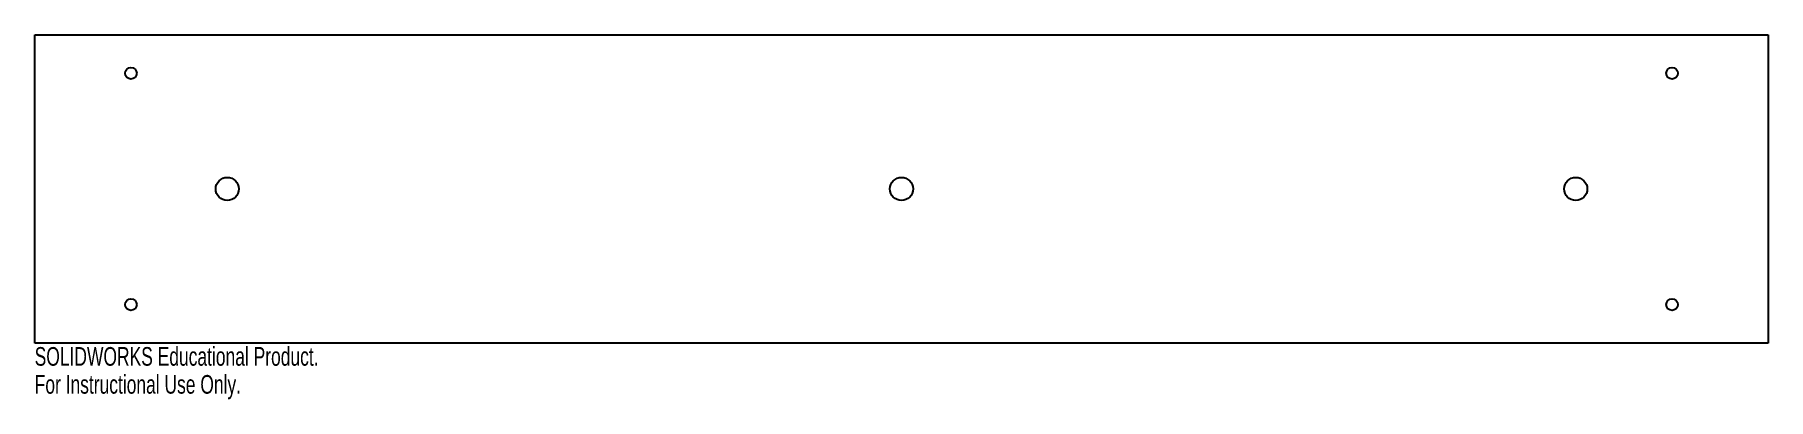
# Model space of a CAD drawing. Header units: millimetres. Extents: x 0 to 450, y -95 to 0.
import ezdxf

# ---------------------------------------------------------------- set-up
doc = ezdxf.new("R2010")
doc.units = ezdxf.units.MM
doc.styles.add('SLDTEXTSTYLE0', font='TXT', dxfattribs={"width": 0.7})

msp = doc.modelspace()

# ---------------------------------------------------------------- linework, layer by layer
at = {"color": 7, "linetype": 'Continuous', "lineweight": 25}
for p, q in [((0, 0), (450, 0)), ((0, -80), (0, 0)), ((450, 0), (450, -80)), ((450, -80), (0, -80))]:
    msp.add_line(p, q, dxfattribs=at)
for centre, radius in [((25, -10), 1.5), ((425, -10), 1.5), ((50, -40), 3), ((225, -40), 3), ((400, -40), 3), ((25, -70), 1.5), ((425, -70), 1.5)]:
    msp.add_circle(centre, radius, dxfattribs=at)

# ---------------------------------------------------------------- texts
at = {"color": 7, "linetype": 'Continuous', "char_height": 4.8336, "attachment_point": 1, "style": 'SLDTEXTSTYLE0'}
for s, insert in [('SOLIDWORKS Educational Product.', (0, -81.02)), ('For Instructional Use Only.', (0, -88.27))]:
    msp.add_mtext(s, dxfattribs=dict(at, insert=insert))

doc.saveas('drawing.dxf')
